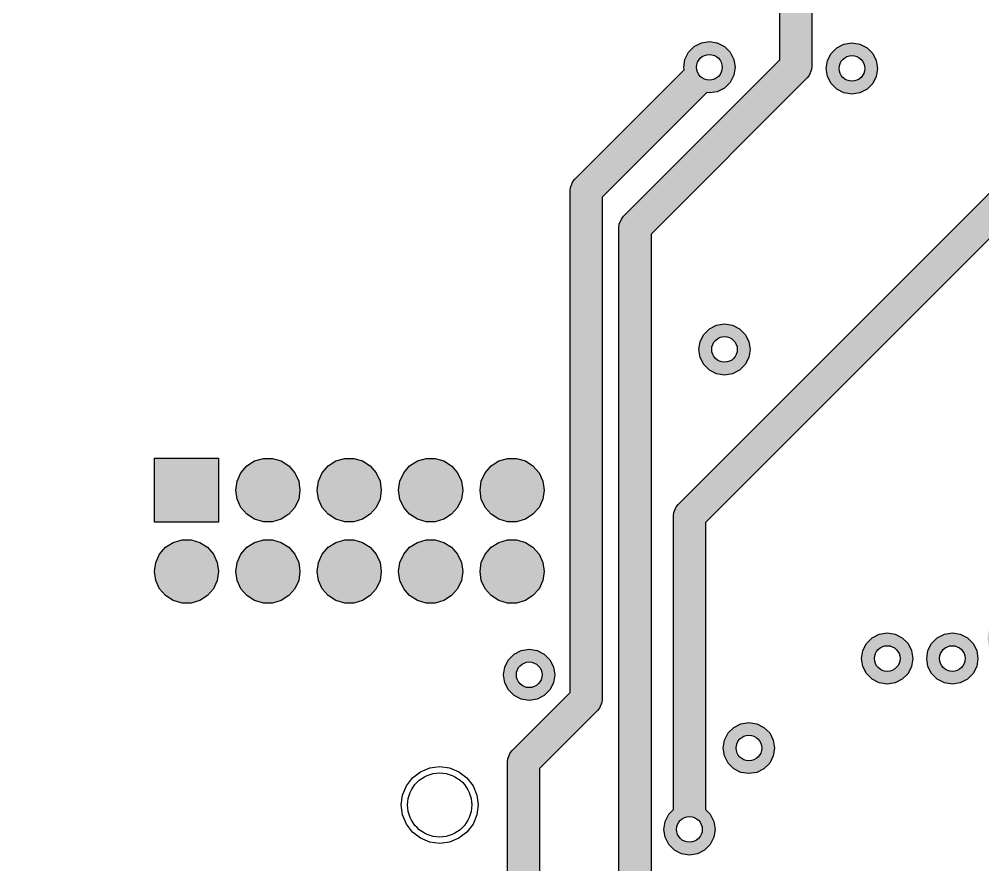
# Model space of a CAD drawing. Header units: millimetres. Extents: x -3894 to -3474, y -291 to 6.
# Drawn here: x -3740.88 to -3725.84, y -80.61 to -67.41 of the extents above; entities that cross this region are included whole.
import ezdxf

# ---------------------------------------------------------------- set-up
doc = ezdxf.new("R2010")
doc.units = ezdxf.units.MM
doc.layers.add('BLACK', color=7, linetype='Continuous')

msp = doc.modelspace()

# ---------------------------------------------------------------- hatches: boundary and pattern name
h = msp.add_hatch(color=256)
h.dxf.hatch_style = 1
h.paths.add_polyline_path([(-3746.606, -78.413), (-3746.611, -78.365), (-3746.648, -78.274), (-3746.679, -78.237), (-3749.856, -75.06), (-3749.856, -71.517), (-3742.503, -64.163), (-3726.915, -64.163), (-3726.841, -64.237), (-3726.73, -64.294), (-3726.606, -64.313), (-3726.482, -64.294), (-3726.371, -64.237), (-3726.282, -64.148), (-3726.226, -64.037), (-3726.206, -63.913), (-3726.226, -63.79), (-3726.282, -63.678), (-3726.371, -63.59), (-3726.482, -63.533), (-3726.606, -63.513), (-3726.73, -63.533), (-3726.841, -63.59), (-3726.915, -63.663), (-3742.606, -63.663), (-3742.655, -63.668), (-3742.745, -63.706), (-3742.783, -63.737), (-3750.283, -71.237), (-3750.314, -71.274), (-3750.314, -71.274), (-3750.351, -71.365), (-3750.356, -71.413), (-3750.356, -75.163), (-3750.351, -75.212), (-3750.314, -75.302), (-3750.283, -75.34), (-3747.106, -78.517), (-3747.106, -83.763), (-3747.23, -83.783), (-3747.341, -83.84), (-3747.43, -83.928), (-3747.487, -84.04), (-3747.506, -84.163), (-3747.487, -84.287), (-3747.43, -84.398), (-3747.341, -84.487), (-3747.23, -84.544), (-3747.106, -84.563), (-3746.982, -84.544), (-3746.871, -84.487), (-3746.782, -84.398), (-3746.726, -84.287), (-3746.706, -84.163), (-3746.712, -84.123), (-3746.679, -84.09), (-3746.648, -84.052), (-3746.611, -83.962), (-3746.606, -83.913)])
h.paths.add_polyline_path([(-3746.906, -84.163, -1), (-3747.306, -84.163, -1)], flags=16)
h.paths.add_polyline_path([(-3726.806, -63.913, -1), (-3726.406, -63.913, -1)], flags=16)
h.paths.add_polyline_path([(-3728.506, -66.013), (-3728.511, -65.965), (-3728.548, -65.874), (-3728.579, -65.837), (-3729.212, -65.203), (-3729.206, -65.163), (-3729.226, -65.04), (-3729.282, -64.928), (-3729.371, -64.84), (-3729.482, -64.783), (-3729.606, -64.763), (-3729.73, -64.783), (-3729.841, -64.84), (-3729.93, -64.928), (-3729.987, -65.04), (-3730.006, -65.163), (-3729.987, -65.287), (-3729.93, -65.398), (-3729.841, -65.487), (-3729.73, -65.544), (-3729.606, -65.563), (-3729.566, -65.557), (-3729.006, -66.117), (-3729.006, -68.048), (-3731.444, -70.486), (-3731.475, -70.523), (-3731.475, -70.523), (-3731.512, -70.614), (-3731.517, -70.662), (-3731.517, -82.116), (-3734.365, -84.964), (-3734.396, -85.001), (-3734.396, -85.001), (-3734.433, -85.092), (-3734.438, -85.14), (-3734.438, -87.631), (-3734.433, -87.68), (-3734.396, -87.77), (-3734.365, -87.808), (-3734.25, -87.923), (-3734.256, -87.963), (-3734.237, -88.087), (-3734.18, -88.198), (-3734.091, -88.287), (-3733.98, -88.344), (-3733.856, -88.363), (-3733.732, -88.344), (-3733.621, -88.287), (-3733.532, -88.198), (-3733.476, -88.087), (-3733.456, -87.963), (-3733.476, -87.84), (-3733.532, -87.728), (-3733.621, -87.64), (-3733.732, -87.583), (-3733.856, -87.563), (-3733.896, -87.57), (-3733.938, -87.528), (-3733.938, -85.244), (-3731.09, -82.396), (-3731.059, -82.358), (-3731.022, -82.268), (-3731.017, -82.219), (-3731.017, -70.766), (-3728.579, -68.328), (-3728.548, -68.29), (-3728.511, -68.2), (-3728.506, -68.151)])
h.paths.add_polyline_path([(-3729.806, -65.163, -1), (-3729.406, -65.163, -1)], flags=16)
h.paths.add_polyline_path([(-3733.656, -87.963, -1), (-3734.056, -87.963, -1)], flags=16)
h.paths.add_polyline_path([(-3730.146, -68.557), (-3730.106, -68.563), (-3729.982, -68.544), (-3729.871, -68.487), (-3729.782, -68.398), (-3729.726, -68.287), (-3729.706, -68.163), (-3729.726, -68.04), (-3729.782, -67.928), (-3729.871, -67.84), (-3729.982, -67.783), (-3730.106, -67.763), (-3730.23, -67.783), (-3730.341, -67.84), (-3730.43, -67.928), (-3730.487, -68.04), (-3730.506, -68.163), (-3730.5, -68.203), (-3732.206, -69.91), (-3732.237, -69.947), (-3732.237, -69.947), (-3732.274, -70.038), (-3732.279, -70.086), (-3732.279, -77.925), (-3733.183, -78.829), (-3733.214, -78.866), (-3733.214, -78.866), (-3733.251, -78.957), (-3733.256, -79.005), (-3733.256, -82.712), (-3736.283, -85.739), (-3736.314, -85.776), (-3736.314, -85.776), (-3736.351, -85.867), (-3736.356, -85.915), (-3736.356, -88.115), (-3736.351, -88.164), (-3736.314, -88.254), (-3736.283, -88.292), (-3735.363, -89.212), (-3735.325, -89.243), (-3735.235, -89.281), (-3735.186, -89.285), (-3734.232, -89.285), (-3734.158, -89.359), (-3734.046, -89.416), (-3733.923, -89.435), (-3733.799, -89.416), (-3733.688, -89.359), (-3733.599, -89.271), (-3733.542, -89.159), (-3733.523, -89.035), (-3733.542, -88.912), (-3733.599, -88.8), (-3733.688, -88.712), (-3733.799, -88.655), (-3733.923, -88.635), (-3734.046, -88.655), (-3734.158, -88.712), (-3734.232, -88.785), (-3735.083, -88.785), (-3735.856, -88.012), (-3735.856, -86.019), (-3732.829, -82.992), (-3732.798, -82.954), (-3732.761, -82.864), (-3732.756, -82.815), (-3732.756, -79.109), (-3731.852, -78.205), (-3731.821, -78.167), (-3731.784, -78.077), (-3731.779, -78.028), (-3731.779, -70.19)])
h.paths.add_polyline_path([(-3730.306, -68.163, -1), (-3729.906, -68.163, -1)], flags=16)
h.paths.add_polyline_path([(-3733.723, -89.035, -1), (-3734.123, -89.035, -1)], flags=16)
h = msp.add_hatch(color=256)
h.dxf.hatch_style = 1
h.paths.add_polyline_path([(-3729.371, -66.34), (-3729.482, -66.283), (-3729.606, -66.263), (-3729.73, -66.283), (-3729.841, -66.34), (-3729.93, -66.428), (-3729.987, -66.54), (-3730.006, -66.663), (-3729.987, -66.787), (-3729.93, -66.898), (-3729.841, -66.987), (-3729.73, -67.044), (-3729.606, -67.063), (-3729.482, -67.044), (-3729.371, -66.987), (-3729.282, -66.898), (-3729.226, -66.787), (-3729.206, -66.663), (-3729.226, -66.54), (-3729.282, -66.428)])
h.paths.add_polyline_path([(-3729.406, -66.663, -1), (-3729.806, -66.663, -1)], flags=16)
h.paths.add_polyline_path([(-3727.646, -67.858), (-3727.757, -67.801), (-3727.881, -67.781), (-3728.005, -67.801), (-3728.116, -67.858), (-3728.205, -67.946), (-3728.262, -68.058), (-3728.281, -68.181), (-3728.262, -68.305), (-3728.205, -68.417), (-3728.116, -68.505), (-3728.005, -68.562), (-3727.881, -68.581), (-3727.757, -68.562), (-3727.646, -68.505), (-3727.557, -68.417), (-3727.501, -68.305), (-3727.481, -68.181), (-3727.501, -68.058), (-3727.557, -67.946)])
h.paths.add_polyline_path([(-3727.681, -68.181, -1), (-3728.081, -68.181, -1)], flags=16)
h.paths.add_polyline_path([(-3729.746, -72.187), (-3729.87, -72.167), (-3729.994, -72.187), (-3730.105, -72.244), (-3730.194, -72.332), (-3730.251, -72.444), (-3730.27, -72.567), (-3730.251, -72.691), (-3730.194, -72.802), (-3730.105, -72.891), (-3729.994, -72.948), (-3729.87, -72.967), (-3729.746, -72.948), (-3729.635, -72.891), (-3729.546, -72.802), (-3729.49, -72.691), (-3729.47, -72.567), (-3729.49, -72.444), (-3729.546, -72.332), (-3729.635, -72.244)])
h.paths.add_polyline_path([(-3729.67, -72.567, -1), (-3730.07, -72.567, -1)], flags=16)
h.paths.add_polyline_path([(-3724.212, -71.062), (-3724.301, -70.974), (-3724.412, -70.917), (-3724.536, -70.897), (-3724.66, -70.917), (-3724.771, -70.974), (-3724.86, -71.062), (-3724.917, -71.174), (-3724.936, -71.297), (-3724.917, -71.421), (-3724.86, -71.532), (-3724.771, -71.621), (-3724.66, -71.678), (-3724.536, -71.697), (-3724.412, -71.678), (-3724.301, -71.621), (-3724.212, -71.532), (-3724.156, -71.421), (-3724.136, -71.297), (-3724.156, -71.174)])
h.paths.add_polyline_path([(-3724.336, -71.297, -1), (-3724.736, -71.297, -1)], flags=16)
h.paths.add_polyline_path([(-3722.841, -65.652), (-3722.821, -65.528), (-3722.841, -65.405), (-3722.897, -65.293), (-3722.986, -65.205), (-3723.097, -65.148), (-3723.221, -65.128), (-3723.345, -65.148), (-3723.456, -65.205), (-3723.545, -65.293), (-3723.602, -65.405), (-3723.621, -65.528), (-3723.602, -65.652), (-3723.545, -65.763), (-3723.456, -65.852), (-3723.345, -65.909), (-3723.221, -65.928), (-3723.097, -65.909), (-3722.986, -65.852), (-3722.897, -65.763)])
h.paths.add_polyline_path([(-3723.421, -65.528, -1), (-3723.021, -65.528, -1)], flags=16)
h.paths.add_polyline_path([(-3718.459, -71.102), (-3718.57, -71.046), (-3718.694, -71.026), (-3718.818, -71.046), (-3718.929, -71.102), (-3719.018, -71.191), (-3719.075, -71.302), (-3719.094, -71.426), (-3719.075, -71.55), (-3719.018, -71.661), (-3718.929, -71.75), (-3718.818, -71.806), (-3718.694, -71.826), (-3718.57, -71.806), (-3718.459, -71.75), (-3718.37, -71.661), (-3718.314, -71.55), (-3718.294, -71.426), (-3718.314, -71.302), (-3718.37, -71.191)])
h.paths.add_polyline_path([(-3718.494, -71.426, -1), (-3718.894, -71.426, -1)], flags=16)
h.paths.add_polyline_path([(-3717.782, -64.398), (-3717.726, -64.287), (-3717.706, -64.163), (-3717.726, -64.04), (-3717.782, -63.928), (-3717.871, -63.84), (-3717.982, -63.783), (-3718.106, -63.763), (-3718.23, -63.783), (-3718.341, -63.84), (-3718.43, -63.928), (-3718.487, -64.04), (-3718.506, -64.163), (-3718.487, -64.287), (-3718.43, -64.398), (-3718.341, -64.487), (-3718.23, -64.544), (-3718.106, -64.563), (-3717.982, -64.544), (-3717.871, -64.487)])
h.paths.add_polyline_path([(-3718.306, -64.163, -1), (-3717.906, -64.163, -1)], flags=16)
h.paths.add_polyline_path([(-3711.932, -70.983), (-3712.056, -70.963), (-3712.18, -70.983), (-3712.291, -71.04), (-3712.38, -71.128), (-3712.437, -71.24), (-3712.456, -71.363), (-3712.437, -71.487), (-3712.38, -71.598), (-3712.291, -71.687), (-3712.18, -71.744), (-3712.056, -71.763), (-3711.932, -71.744), (-3711.821, -71.687), (-3711.732, -71.598), (-3711.676, -71.487), (-3711.656, -71.363), (-3711.676, -71.24), (-3711.732, -71.128), (-3711.821, -71.04)])
h.paths.add_polyline_path([(-3711.856, -71.363, -1), (-3712.256, -71.363, -1)], flags=16)
h.paths.add_polyline_path([(-3709.476, -70.087), (-3709.456, -69.963), (-3709.476, -69.84), (-3709.532, -69.728), (-3709.621, -69.64), (-3709.732, -69.583), (-3709.856, -69.563), (-3709.98, -69.583), (-3710.091, -69.64), (-3710.18, -69.728), (-3710.237, -69.84), (-3710.256, -69.963), (-3710.237, -70.087), (-3710.18, -70.198), (-3710.091, -70.287), (-3709.98, -70.344), (-3709.856, -70.363), (-3709.732, -70.344), (-3709.621, -70.287), (-3709.532, -70.198)])
h.paths.add_polyline_path([(-3710.056, -69.963, -1), (-3709.656, -69.963, -1)], flags=16)
h.paths.add_polyline_path([(-3718.294, -74.345), (-3718.314, -74.222), (-3718.37, -74.11), (-3718.459, -74.022), (-3718.57, -73.965), (-3718.694, -73.945), (-3718.818, -73.965), (-3718.929, -74.022), (-3719.018, -74.11), (-3719.075, -74.222), (-3719.094, -74.345), (-3719.075, -74.469), (-3719.018, -74.58), (-3718.929, -74.669), (-3718.818, -74.726), (-3718.694, -74.745), (-3718.57, -74.726), (-3718.459, -74.669), (-3718.37, -74.58), (-3718.314, -74.469)])
h.paths.add_polyline_path([(-3718.894, -74.345, -1), (-3718.494, -74.345, -1)], flags=16)
h.paths.add_polyline_path([(-3718.37, -75.888), (-3718.459, -75.8), (-3718.57, -75.743), (-3718.694, -75.723), (-3718.818, -75.743), (-3718.929, -75.8), (-3719.018, -75.888), (-3719.075, -76), (-3719.094, -76.123), (-3719.075, -76.247), (-3719.018, -76.358), (-3718.929, -76.447), (-3718.818, -76.504), (-3718.694, -76.523), (-3718.57, -76.504), (-3718.459, -76.447), (-3718.37, -76.358), (-3718.314, -76.247), (-3718.294, -76.123), (-3718.314, -76)])
h.paths.add_polyline_path([(-3718.494, -76.123, -1), (-3718.894, -76.123, -1)], flags=16)
h.paths.add_polyline_path([(-3719.056, -77.393), (-3719.076, -77.27), (-3719.132, -77.158), (-3719.221, -77.07), (-3719.332, -77.013), (-3719.456, -76.993), (-3719.58, -77.013), (-3719.691, -77.07), (-3719.78, -77.158), (-3719.837, -77.27), (-3719.856, -77.393), (-3719.837, -77.517), (-3719.78, -77.628), (-3719.691, -77.717), (-3719.58, -77.774), (-3719.456, -77.793), (-3719.332, -77.774), (-3719.221, -77.717), (-3719.132, -77.628), (-3719.076, -77.517)])
h.paths.add_polyline_path([(-3719.656, -77.393, -1), (-3719.256, -77.393, -1)], flags=16)
h.paths.add_polyline_path([(-3720.727, -77.27), (-3720.783, -77.158), (-3720.872, -77.07), (-3720.983, -77.013), (-3721.107, -76.993), (-3721.231, -77.013), (-3721.342, -77.07), (-3721.431, -77.158), (-3721.488, -77.27), (-3721.507, -77.393), (-3721.488, -77.517), (-3721.431, -77.628), (-3721.342, -77.717), (-3721.231, -77.774), (-3721.107, -77.793), (-3720.983, -77.774), (-3720.872, -77.717), (-3720.783, -77.628), (-3720.727, -77.517), (-3720.707, -77.393)])
h.paths.add_polyline_path([(-3720.907, -77.393, -1), (-3721.307, -77.393, -1)], flags=16)
h.paths.add_polyline_path([(-3724.985, -76.954), (-3725.042, -76.842), (-3725.13, -76.754), (-3725.242, -76.697), (-3725.365, -76.677), (-3725.489, -76.697), (-3725.601, -76.754), (-3725.689, -76.842), (-3725.746, -76.954), (-3725.765, -77.077), (-3725.746, -77.201), (-3725.689, -77.312), (-3725.601, -77.401), (-3725.489, -77.458), (-3725.365, -77.477), (-3725.242, -77.458), (-3725.13, -77.401), (-3725.042, -77.312), (-3724.985, -77.201), (-3724.965, -77.077)])
h.paths.add_polyline_path([(-3725.165, -77.077, -1), (-3725.565, -77.077, -1)], flags=16)
h.paths.add_polyline_path([(-3725.934, -77.27), (-3725.99, -77.158), (-3726.079, -77.07), (-3726.19, -77.013), (-3726.314, -76.993), (-3726.438, -77.013), (-3726.549, -77.07), (-3726.638, -77.158), (-3726.695, -77.27), (-3726.714, -77.393), (-3726.695, -77.517), (-3726.638, -77.628), (-3726.549, -77.717), (-3726.438, -77.774), (-3726.314, -77.793), (-3726.19, -77.774), (-3726.079, -77.717), (-3725.99, -77.628), (-3725.934, -77.517), (-3725.914, -77.393)])
h.paths.add_polyline_path([(-3726.114, -77.393, -1), (-3726.514, -77.393, -1)], flags=16)
h.paths.add_polyline_path([(-3726.95, -77.27), (-3727.006, -77.158), (-3727.095, -77.07), (-3727.206, -77.013), (-3727.33, -76.993), (-3727.454, -77.013), (-3727.565, -77.07), (-3727.654, -77.158), (-3727.711, -77.27), (-3727.73, -77.393), (-3727.711, -77.517), (-3727.654, -77.628), (-3727.565, -77.717), (-3727.454, -77.774), (-3727.33, -77.793), (-3727.206, -77.774), (-3727.095, -77.717), (-3727.006, -77.628), (-3726.95, -77.517), (-3726.93, -77.393)])
h.paths.add_polyline_path([(-3727.13, -77.393, -1), (-3727.53, -77.393, -1)], flags=16)
h.paths.add_polyline_path([(-3724.466, -75.418), (-3724.41, -75.307), (-3724.39, -75.183), (-3724.41, -75.06), (-3724.466, -74.948), (-3724.555, -74.86), (-3724.666, -74.803), (-3724.79, -74.783), (-3724.914, -74.803), (-3725.025, -74.86), (-3725.114, -74.948), (-3725.171, -75.06), (-3725.19, -75.183), (-3725.171, -75.307), (-3725.114, -75.418), (-3725.025, -75.507), (-3724.914, -75.564), (-3724.79, -75.583), (-3724.666, -75.564), (-3724.555, -75.507)])
h.paths.add_polyline_path([(-3724.99, -75.183, -1), (-3724.59, -75.183, -1)], flags=16)
h.paths.add_polyline_path([(-3723.831, -77.031), (-3723.92, -76.943), (-3724.031, -76.886), (-3724.155, -76.866), (-3724.279, -76.886), (-3724.39, -76.943), (-3724.479, -77.031), (-3724.536, -77.143), (-3724.555, -77.266), (-3724.536, -77.39), (-3724.479, -77.501), (-3724.39, -77.59), (-3724.279, -77.647), (-3724.155, -77.666), (-3724.031, -77.647), (-3723.92, -77.59), (-3723.831, -77.501), (-3723.775, -77.39), (-3723.755, -77.266), (-3723.775, -77.143)])
h.paths.add_polyline_path([(-3723.955, -77.266, -1), (-3724.355, -77.266, -1)], flags=16)
h.paths.add_polyline_path([(-3713.488, -80.819), (-3713.468, -80.695), (-3713.488, -80.572), (-3713.544, -80.46), (-3713.633, -80.372), (-3713.744, -80.315), (-3713.868, -80.295), (-3713.992, -80.315), (-3714.103, -80.372), (-3714.192, -80.46), (-3714.249, -80.572), (-3714.268, -80.695), (-3714.249, -80.819), (-3714.192, -80.93), (-3714.103, -81.019), (-3713.992, -81.076), (-3713.868, -81.095), (-3713.744, -81.076), (-3713.633, -81.019), (-3713.544, -80.93)])
h.paths.add_polyline_path([(-3714.068, -80.695, -1), (-3713.668, -80.695, -1)], flags=16)
h.paths.add_polyline_path([(-3710.839, -82.404), (-3710.95, -82.347), (-3711.074, -82.327), (-3711.198, -82.347), (-3711.309, -82.404), (-3711.398, -82.492), (-3711.455, -82.604), (-3711.474, -82.727), (-3711.455, -82.851), (-3711.398, -82.962), (-3711.309, -83.051), (-3711.198, -83.108), (-3711.074, -83.127), (-3710.95, -83.108), (-3710.839, -83.051), (-3710.75, -82.962), (-3710.694, -82.851), (-3710.674, -82.727), (-3710.694, -82.604), (-3710.75, -82.492)])
h.paths.add_polyline_path([(-3710.874, -82.727, -1), (-3711.274, -82.727, -1)], flags=16)
h.paths.add_polyline_path([(-3708.532, -85.583), (-3708.656, -85.563), (-3708.78, -85.583), (-3708.891, -85.64), (-3708.98, -85.728), (-3709.037, -85.84), (-3709.056, -85.963), (-3709.037, -86.087), (-3708.98, -86.198), (-3708.891, -86.287), (-3708.78, -86.344), (-3708.656, -86.363), (-3708.532, -86.344), (-3708.421, -86.287), (-3708.332, -86.198), (-3708.276, -86.087), (-3708.256, -85.963), (-3708.276, -85.84), (-3708.332, -85.728), (-3708.421, -85.64)])
h.paths.add_polyline_path([(-3708.456, -85.963, -1), (-3708.856, -85.963, -1)], flags=16)
h.paths.add_polyline_path([(-3707.276, -83.287), (-3707.256, -83.163), (-3707.276, -83.04), (-3707.332, -82.928), (-3707.421, -82.84), (-3707.532, -82.783), (-3707.656, -82.763), (-3707.78, -82.783), (-3707.891, -82.84), (-3707.98, -82.928), (-3708.037, -83.04), (-3708.056, -83.163), (-3708.037, -83.287), (-3707.98, -83.398), (-3707.891, -83.487), (-3707.78, -83.544), (-3707.656, -83.563), (-3707.532, -83.544), (-3707.421, -83.487), (-3707.332, -83.398)])
h.paths.add_polyline_path([(-3707.856, -83.163, -1), (-3707.456, -83.163, -1)], flags=16)
h = msp.add_hatch(color=256)
h.dxf.hatch_style = 1
h.paths.add_polyline_path([(-3721.198, -66.298), (-3715.665, -66.298), (-3712.848, -69.115), (-3712.856, -69.163), (-3712.837, -69.287), (-3712.78, -69.398), (-3712.691, -69.487), (-3712.58, -69.544), (-3712.456, -69.563), (-3712.332, -69.544), (-3712.221, -69.487), (-3712.132, -69.398), (-3712.076, -69.287), (-3712.056, -69.163), (-3712.076, -69.04), (-3712.132, -68.928), (-3712.221, -68.84), (-3712.332, -68.783), (-3712.456, -68.763), (-3712.488, -68.768), (-3715.384, -65.872), (-3715.422, -65.841), (-3715.512, -65.803), (-3715.561, -65.798), (-3721.302, -65.798), (-3721.351, -65.803), (-3721.441, -65.841), (-3721.441, -65.841), (-3721.479, -65.872), (-3730.594, -74.987), (-3730.625, -75.025), (-3730.625, -75.025), (-3730.662, -75.115), (-3730.667, -75.164), (-3730.667, -79.752), (-3730.741, -79.825), (-3730.798, -79.937), (-3730.817, -80.06), (-3730.798, -80.184), (-3730.741, -80.295), (-3730.652, -80.384), (-3730.541, -80.441), (-3730.417, -80.46), (-3730.293, -80.441), (-3730.182, -80.384), (-3730.093, -80.295), (-3730.037, -80.184), (-3730.017, -80.06), (-3730.037, -79.937), (-3730.093, -79.825), (-3730.167, -79.752), (-3730.167, -75.267)])
h.paths.add_polyline_path([(-3712.256, -69.163, -1), (-3712.656, -69.163, -1)], flags=16)
h.paths.add_polyline_path([(-3730.217, -80.06, -1), (-3730.617, -80.06, -1)], flags=16)
h.paths.add_polyline_path([(-3720.506, -66.93), (-3720.544, -66.899), (-3720.634, -66.861), (-3720.682, -66.856), (-3720.756, -66.783), (-3720.867, -66.726), (-3720.991, -66.706), (-3721.115, -66.726), (-3721.226, -66.783), (-3721.315, -66.871), (-3721.372, -66.983), (-3721.391, -67.106), (-3721.372, -67.23), (-3721.315, -67.341), (-3721.226, -67.43), (-3721.115, -67.487), (-3720.991, -67.506), (-3720.867, -67.487), (-3720.756, -67.43), (-3720.735, -67.409), (-3709.303, -78.84), (-3709.265, -78.871), (-3709.175, -78.909), (-3709.126, -78.913), (-3700.21, -78.913), (-3697.844, -81.279), (-3697.844, -83.842), (-3697.93, -83.928), (-3697.987, -84.04), (-3698.006, -84.163), (-3697.987, -84.287), (-3697.93, -84.398), (-3697.841, -84.487), (-3697.73, -84.544), (-3697.606, -84.563), (-3697.482, -84.544), (-3697.371, -84.487), (-3697.282, -84.398), (-3697.226, -84.287), (-3697.206, -84.163), (-3697.226, -84.04), (-3697.282, -83.928), (-3697.344, -83.867), (-3697.344, -81.176), (-3697.348, -81.127), (-3697.386, -81.037), (-3697.417, -80.999), (-3699.929, -78.487), (-3699.967, -78.456), (-3700.057, -78.418), (-3700.106, -78.413), (-3709.023, -78.413)])
h.paths.add_polyline_path([(-3721.191, -67.106, -1), (-3720.791, -67.106, -1)], flags=16)
h.paths.add_polyline_path([(-3697.406, -84.163, -1), (-3697.806, -84.163, -1)], flags=16)
h = msp.add_hatch(color=256)
h.dxf.hatch_style = 1
h.paths.add_polyline_path([(-3737.766, -76.033), (-3737.786, -75.893), (-3737.845, -75.763), (-3737.939, -75.656), (-3738.058, -75.579), (-3738.195, -75.538), (-3738.337, -75.538), (-3738.474, -75.579), (-3738.594, -75.656), (-3738.687, -75.763), (-3738.746, -75.893), (-3738.766, -76.033), (-3738.746, -76.174), (-3738.687, -76.304), (-3738.594, -76.411), (-3738.474, -76.488), (-3738.337, -76.528), (-3738.195, -76.528), (-3738.058, -76.488), (-3737.939, -76.411), (-3737.845, -76.304), (-3737.786, -76.174)])
h.paths.add_polyline_path([(-3737.766, -74.263), (-3738.766, -74.263), (-3738.766, -75.263), (-3737.766, -75.263)])
h.paths.add_polyline_path([(-3736.496, -74.763), (-3736.516, -74.623), (-3736.575, -74.493), (-3736.669, -74.386), (-3736.788, -74.309), (-3736.925, -74.268), (-3737.067, -74.268), (-3737.204, -74.309), (-3737.324, -74.386), (-3737.417, -74.493), (-3737.476, -74.623), (-3737.496, -74.763), (-3737.476, -74.904), (-3737.417, -75.034), (-3737.324, -75.141), (-3737.204, -75.218), (-3737.067, -75.258), (-3736.925, -75.258), (-3736.788, -75.218), (-3736.669, -75.141), (-3736.575, -75.034), (-3736.516, -74.904)])
h.paths.add_polyline_path([(-3736.516, -75.893), (-3736.575, -75.763), (-3736.669, -75.656), (-3736.788, -75.579), (-3736.925, -75.538), (-3737.067, -75.538), (-3737.204, -75.579), (-3737.324, -75.656), (-3737.417, -75.763), (-3737.476, -75.893), (-3737.496, -76.033), (-3737.476, -76.174), (-3737.417, -76.304), (-3737.324, -76.411), (-3737.204, -76.488), (-3737.067, -76.528), (-3736.925, -76.528), (-3736.788, -76.488), (-3736.669, -76.411), (-3736.575, -76.304), (-3736.516, -76.174), (-3736.496, -76.033)])
h.paths.add_polyline_path([(-3735.246, -75.893), (-3735.305, -75.763), (-3735.399, -75.656), (-3735.518, -75.579), (-3735.655, -75.538), (-3735.797, -75.538), (-3735.934, -75.579), (-3736.054, -75.656), (-3736.147, -75.763), (-3736.206, -75.893), (-3736.226, -76.033), (-3736.206, -76.174), (-3736.147, -76.304), (-3736.054, -76.411), (-3735.934, -76.488), (-3735.797, -76.528), (-3735.655, -76.528), (-3735.518, -76.488), (-3735.399, -76.411), (-3735.305, -76.304), (-3735.246, -76.174), (-3735.226, -76.033)])
h.paths.add_polyline_path([(-3735.226, -74.763), (-3735.246, -74.623), (-3735.305, -74.493), (-3735.399, -74.386), (-3735.518, -74.309), (-3735.655, -74.268), (-3735.797, -74.268), (-3735.934, -74.309), (-3736.054, -74.386), (-3736.147, -74.493), (-3736.206, -74.623), (-3736.226, -74.763), (-3736.206, -74.904), (-3736.147, -75.034), (-3736.054, -75.141), (-3735.934, -75.218), (-3735.797, -75.258), (-3735.655, -75.258), (-3735.518, -75.218), (-3735.399, -75.141), (-3735.305, -75.034), (-3735.246, -74.904)])
h.paths.add_polyline_path([(-3733.956, -74.763), (-3733.976, -74.623), (-3734.035, -74.493), (-3734.129, -74.386), (-3734.248, -74.309), (-3734.385, -74.268), (-3734.527, -74.268), (-3734.664, -74.309), (-3734.784, -74.386), (-3734.877, -74.493), (-3734.936, -74.623), (-3734.956, -74.763), (-3734.936, -74.904), (-3734.877, -75.034), (-3734.784, -75.141), (-3734.664, -75.218), (-3734.527, -75.258), (-3734.385, -75.258), (-3734.248, -75.218), (-3734.129, -75.141), (-3734.035, -75.034), (-3733.976, -74.904)])
h.paths.add_polyline_path([(-3733.976, -75.893), (-3734.035, -75.763), (-3734.129, -75.656), (-3734.248, -75.579), (-3734.385, -75.538), (-3734.527, -75.538), (-3734.664, -75.579), (-3734.784, -75.656), (-3734.877, -75.763), (-3734.936, -75.893), (-3734.956, -76.033), (-3734.936, -76.174), (-3734.877, -76.304), (-3734.784, -76.411), (-3734.664, -76.488), (-3734.527, -76.528), (-3734.385, -76.528), (-3734.248, -76.488), (-3734.129, -76.411), (-3734.035, -76.304), (-3733.976, -76.174), (-3733.956, -76.033)])
h.paths.add_polyline_path([(-3732.765, -75.763), (-3732.859, -75.656), (-3732.978, -75.579), (-3733.115, -75.538), (-3733.257, -75.538), (-3733.394, -75.579), (-3733.514, -75.656), (-3733.607, -75.763), (-3733.666, -75.893), (-3733.686, -76.033), (-3733.666, -76.174), (-3733.607, -76.304), (-3733.514, -76.411), (-3733.394, -76.488), (-3733.257, -76.528), (-3733.115, -76.528), (-3732.978, -76.488), (-3732.859, -76.411), (-3732.765, -76.304), (-3732.706, -76.174), (-3732.686, -76.033), (-3732.706, -75.893)])
h.paths.add_polyline_path([(-3732.686, -74.763), (-3732.706, -74.623), (-3732.765, -74.493), (-3732.859, -74.386), (-3732.978, -74.309), (-3733.115, -74.268), (-3733.257, -74.268), (-3733.394, -74.309), (-3733.514, -74.386), (-3733.607, -74.493), (-3733.666, -74.623), (-3733.686, -74.763), (-3733.666, -74.904), (-3733.607, -75.034), (-3733.514, -75.141), (-3733.394, -75.218), (-3733.257, -75.258), (-3733.115, -75.258), (-3732.978, -75.218), (-3732.859, -75.141), (-3732.765, -75.034), (-3732.706, -74.904)])
h = msp.add_hatch(color=256)
h.dxf.hatch_style = 1
h.paths.add_polyline_path([(-3738.602, -87.059), (-3738.691, -86.97), (-3738.802, -86.913), (-3738.926, -86.894), (-3739.049, -86.913), (-3739.161, -86.97), (-3739.249, -87.059), (-3739.306, -87.17), (-3739.326, -87.294), (-3739.306, -87.417), (-3739.249, -87.529), (-3739.161, -87.617), (-3739.049, -87.674), (-3738.926, -87.694), (-3738.802, -87.674), (-3738.691, -87.617), (-3738.602, -87.529), (-3738.545, -87.417), (-3738.526, -87.294), (-3738.545, -87.17)])
h.paths.add_polyline_path([(-3738.726, -87.294, -1), (-3739.126, -87.294, -1)], flags=16)
h.paths.add_polyline_path([(-3735.021, -87.44), (-3735.132, -87.383), (-3735.256, -87.363), (-3735.38, -87.383), (-3735.491, -87.44), (-3735.58, -87.528), (-3735.637, -87.64), (-3735.656, -87.763), (-3735.637, -87.887), (-3735.58, -87.998), (-3735.491, -88.087), (-3735.38, -88.144), (-3735.256, -88.163), (-3735.132, -88.144), (-3735.021, -88.087), (-3734.932, -87.998), (-3734.876, -87.887), (-3734.856, -87.763), (-3734.876, -87.64), (-3734.932, -87.528)])
h.paths.add_polyline_path([(-3735.056, -87.763, -1), (-3735.456, -87.763, -1)], flags=16)
h.paths.add_polyline_path([(-3732.284, -85.398), (-3732.34, -85.286), (-3732.429, -85.198), (-3732.54, -85.141), (-3732.664, -85.121), (-3732.788, -85.141), (-3732.899, -85.198), (-3732.988, -85.286), (-3733.045, -85.398), (-3733.064, -85.521), (-3733.045, -85.645), (-3732.988, -85.756), (-3732.899, -85.845), (-3732.788, -85.902), (-3732.664, -85.921), (-3732.54, -85.902), (-3732.429, -85.845), (-3732.34, -85.756), (-3732.284, -85.645), (-3732.264, -85.521)])
h.paths.add_polyline_path([(-3732.464, -85.521, -1), (-3732.864, -85.521, -1)], flags=16)
h.paths.add_polyline_path([(-3736.421, -84.087), (-3736.332, -83.998), (-3736.276, -83.887), (-3736.256, -83.763), (-3736.276, -83.64), (-3736.332, -83.528), (-3736.421, -83.44), (-3736.532, -83.383), (-3736.656, -83.363), (-3736.78, -83.383), (-3736.891, -83.44), (-3736.98, -83.528), (-3737.037, -83.64), (-3737.056, -83.763), (-3737.037, -83.887), (-3736.98, -83.998), (-3736.891, -84.087), (-3736.78, -84.144), (-3736.656, -84.163), (-3736.532, -84.144)])
h.paths.add_polyline_path([(-3736.856, -83.763, -1), (-3736.456, -83.763, -1)], flags=16)
h.paths.add_polyline_path([(-3737.676, -84.64), (-3737.732, -84.528), (-3737.821, -84.44), (-3737.932, -84.383), (-3738.056, -84.363), (-3738.18, -84.383), (-3738.291, -84.44), (-3738.38, -84.528), (-3738.437, -84.64), (-3738.456, -84.763), (-3738.437, -84.887), (-3738.38, -84.998), (-3738.291, -85.087), (-3738.18, -85.144), (-3738.056, -85.163), (-3737.932, -85.144), (-3737.821, -85.087), (-3737.732, -84.998), (-3737.676, -84.887), (-3737.656, -84.763)])
h.paths.add_polyline_path([(-3737.856, -84.763, -1), (-3738.256, -84.763, -1)], flags=16)
h.paths.add_polyline_path([(-3741.871, -81.34), (-3741.982, -81.283), (-3742.106, -81.263), (-3742.23, -81.283), (-3742.341, -81.34), (-3742.43, -81.428), (-3742.487, -81.54), (-3742.506, -81.663), (-3742.487, -81.787), (-3742.43, -81.898), (-3742.341, -81.987), (-3742.23, -82.044), (-3742.106, -82.063), (-3741.982, -82.044), (-3741.871, -81.987), (-3741.782, -81.898), (-3741.726, -81.787), (-3741.706, -81.663), (-3741.726, -81.54), (-3741.782, -81.428)])
h.paths.add_polyline_path([(-3741.906, -81.663, -1), (-3742.306, -81.663, -1)], flags=16)
h.paths.add_polyline_path([(-3743.226, -81.54), (-3743.282, -81.428), (-3743.371, -81.34), (-3743.482, -81.283), (-3743.606, -81.263), (-3743.73, -81.283), (-3743.841, -81.34), (-3743.93, -81.428), (-3743.987, -81.54), (-3744.006, -81.663), (-3743.987, -81.787), (-3743.93, -81.898), (-3743.841, -81.987), (-3743.73, -82.044), (-3743.606, -82.063), (-3743.482, -82.044), (-3743.371, -81.987), (-3743.282, -81.898), (-3743.226, -81.787), (-3743.206, -81.663)])
h.paths.add_polyline_path([(-3743.406, -81.663, -1), (-3743.806, -81.663, -1)], flags=16)
h.paths.add_polyline_path([(-3731.921, -80.88), (-3732.032, -80.823), (-3732.156, -80.803), (-3732.28, -80.823), (-3732.391, -80.88), (-3732.48, -80.968), (-3732.537, -81.08), (-3732.556, -81.203), (-3732.537, -81.327), (-3732.48, -81.438), (-3732.391, -81.527), (-3732.28, -81.584), (-3732.156, -81.603), (-3732.032, -81.584), (-3731.921, -81.527), (-3731.832, -81.438), (-3731.776, -81.327), (-3731.756, -81.203), (-3731.776, -81.08), (-3731.832, -80.968)])
h.paths.add_polyline_path([(-3731.956, -81.203, -1), (-3732.356, -81.203, -1)], flags=16)
h.paths.add_polyline_path([(-3732.594, -77.882), (-3732.538, -77.771), (-3732.518, -77.647), (-3732.538, -77.524), (-3732.594, -77.412), (-3732.683, -77.324), (-3732.794, -77.267), (-3732.918, -77.247), (-3733.042, -77.267), (-3733.153, -77.324), (-3733.242, -77.412), (-3733.299, -77.524), (-3733.318, -77.647), (-3733.299, -77.771), (-3733.242, -77.882), (-3733.153, -77.971), (-3733.042, -78.028), (-3732.918, -78.047), (-3732.794, -78.028), (-3732.683, -77.971)])
h.paths.add_polyline_path([(-3733.118, -77.647, -1), (-3732.718, -77.647, -1)], flags=16)
h.paths.add_polyline_path([(-3729.109, -78.667), (-3729.165, -78.555), (-3729.254, -78.467), (-3729.365, -78.41), (-3729.489, -78.39), (-3729.613, -78.41), (-3729.724, -78.467), (-3729.813, -78.555), (-3729.87, -78.667), (-3729.889, -78.79), (-3729.87, -78.914), (-3729.813, -79.025), (-3729.724, -79.114), (-3729.613, -79.171), (-3729.489, -79.19), (-3729.365, -79.171), (-3729.254, -79.114), (-3729.165, -79.025), (-3729.109, -78.914), (-3729.089, -78.79)])
h.paths.add_polyline_path([(-3729.289, -78.79, -1), (-3729.689, -78.79, -1)], flags=16)

# ---------------------------------------------------------------- linework, layer by layer
at = {"layer": 'BLACK', "linetype": 'Continuous'}
for p, q in [((-3730.594, -74.987), (-3721.479, -65.872)), ((-3729.006, -68.048), (-3729.006, -66.117)), ((-3728.506, -66.013), (-3728.506, -68.151)), ((-3721.198, -66.298), (-3730.167, -75.267)), ((-3730.341, -67.84), (-3730.23, -67.783)), ((-3730.23, -67.783), (-3730.106, -67.763)), ((-3730.106, -67.763), (-3729.982, -67.783)), ((-3729.982, -67.783), (-3729.871, -67.84)), ((-3728.116, -67.858), (-3728.005, -67.801)), ((-3728.005, -67.801), (-3727.881, -67.781)), ((-3727.881, -67.781), (-3727.757, -67.801)), ((-3727.757, -67.801), (-3727.646, -67.858)), ((-3730.487, -68.04), (-3730.43, -67.928)), ((-3730.43, -67.928), (-3730.341, -67.84)), ((-3729.871, -67.84), (-3729.782, -67.928)), ((-3729.782, -67.928), (-3729.726, -68.04)), ((-3728.262, -68.058), (-3728.205, -67.946)), ((-3728.205, -67.946), (-3728.116, -67.858)), ((-3727.646, -67.858), (-3727.557, -67.946)), ((-3727.557, -67.946), (-3727.501, -68.058)), ((-3731.444, -70.486), (-3729.006, -68.048)), ((-3730.506, -68.163), (-3730.487, -68.04)), ((-3729.726, -68.04), (-3729.706, -68.163)), ((-3728.281, -68.181), (-3728.262, -68.058)), ((-3727.501, -68.058), (-3727.481, -68.181)), ((-3732.206, -69.91), (-3730.5, -68.203)), ((-3730.5, -68.203), (-3730.506, -68.163)), ((-3729.706, -68.163), (-3729.726, -68.287)), ((-3728.511, -68.2), (-3728.548, -68.29)), ((-3728.506, -68.151), (-3728.511, -68.2)), ((-3728.262, -68.305), (-3728.281, -68.181)), ((-3727.481, -68.181), (-3727.501, -68.305)), ((-3728.579, -68.328), (-3731.017, -70.766)), ((-3729.782, -68.398), (-3729.871, -68.487)), ((-3729.726, -68.287), (-3729.782, -68.398)), ((-3728.548, -68.29), (-3728.579, -68.328)), ((-3728.548, -68.29), (-3728.548, -68.29)), ((-3728.205, -68.417), (-3728.262, -68.305)), ((-3728.116, -68.505), (-3728.205, -68.417)), ((-3727.557, -68.417), (-3727.646, -68.505)), ((-3727.501, -68.305), (-3727.557, -68.417)), ((-3730.146, -68.557), (-3731.779, -70.19)), ((-3730.106, -68.563), (-3730.146, -68.557)), ((-3729.982, -68.544), (-3730.106, -68.563)), ((-3729.871, -68.487), (-3729.982, -68.544)), ((-3728.005, -68.562), (-3728.116, -68.505)), ((-3727.881, -68.581), (-3728.005, -68.562)), ((-3727.757, -68.562), (-3727.881, -68.581)), ((-3727.646, -68.505), (-3727.757, -68.562)), ((-3732.237, -69.947), (-3732.206, -69.91)), ((-3732.279, -70.086), (-3732.274, -70.038)), ((-3732.274, -70.038), (-3732.237, -69.947)), ((-3732.237, -69.947), (-3732.237, -69.947)), ((-3732.279, -77.925), (-3732.279, -70.086)), ((-3731.779, -70.19), (-3731.779, -78.028)), ((-3731.512, -70.614), (-3731.475, -70.523)), ((-3731.475, -70.523), (-3731.444, -70.486)), ((-3731.475, -70.523), (-3731.475, -70.523)), ((-3731.517, -70.662), (-3731.512, -70.614)), ((-3731.517, -82.116), (-3731.517, -70.662)), ((-3731.017, -70.766), (-3731.017, -82.219)), ((-3729.994, -72.187), (-3729.87, -72.167)), ((-3729.87, -72.167), (-3729.746, -72.187)), ((-3730.194, -72.332), (-3730.105, -72.244)), ((-3730.105, -72.244), (-3729.994, -72.187)), ((-3729.746, -72.187), (-3729.635, -72.244)), ((-3729.635, -72.244), (-3729.546, -72.332)), ((-3730.27, -72.567), (-3730.251, -72.444)), ((-3730.251, -72.444), (-3730.194, -72.332)), ((-3729.546, -72.332), (-3729.49, -72.444)), ((-3729.49, -72.444), (-3729.47, -72.567)), ((-3730.251, -72.691), (-3730.27, -72.567)), ((-3729.47, -72.567), (-3729.49, -72.691)), ((-3730.194, -72.802), (-3730.251, -72.691)), ((-3729.49, -72.691), (-3729.546, -72.802)), ((-3730.105, -72.891), (-3730.194, -72.802)), ((-3729.994, -72.948), (-3730.105, -72.891)), ((-3729.635, -72.891), (-3729.746, -72.948)), ((-3729.546, -72.802), (-3729.635, -72.891)), ((-3729.87, -72.967), (-3729.994, -72.948)), ((-3729.746, -72.948), (-3729.87, -72.967)), ((-3738.766, -75.263), (-3738.766, -74.263)), ((-3738.766, -74.263), (-3737.766, -74.263)), ((-3737.766, -74.263), (-3737.766, -75.263)), ((-3737.204, -74.309), (-3737.067, -74.268)), ((-3737.067, -74.268), (-3736.925, -74.268)), ((-3736.925, -74.268), (-3736.788, -74.309)), ((-3735.934, -74.309), (-3735.797, -74.268)), ((-3735.797, -74.268), (-3735.655, -74.268)), ((-3735.655, -74.268), (-3735.518, -74.309)), ((-3734.664, -74.309), (-3734.527, -74.268)), ((-3734.527, -74.268), (-3734.385, -74.268)), ((-3734.385, -74.268), (-3734.248, -74.309)), ((-3733.394, -74.309), (-3733.257, -74.268)), ((-3733.257, -74.268), (-3733.115, -74.268)), ((-3733.115, -74.268), (-3732.978, -74.309)), ((-3737.417, -74.493), (-3737.324, -74.386)), ((-3737.324, -74.386), (-3737.204, -74.309)), ((-3736.788, -74.309), (-3736.669, -74.386)), ((-3736.669, -74.386), (-3736.575, -74.493)), ((-3736.147, -74.493), (-3736.054, -74.386)), ((-3736.054, -74.386), (-3735.934, -74.309)), ((-3735.518, -74.309), (-3735.399, -74.386)), ((-3735.399, -74.386), (-3735.305, -74.493)), ((-3734.877, -74.493), (-3734.784, -74.386)), ((-3734.784, -74.386), (-3734.664, -74.309)), ((-3734.248, -74.309), (-3734.129, -74.386)), ((-3734.129, -74.386), (-3734.035, -74.493)), ((-3733.607, -74.493), (-3733.514, -74.386)), ((-3733.514, -74.386), (-3733.394, -74.309)), ((-3732.978, -74.309), (-3732.859, -74.386)), ((-3732.859, -74.386), (-3732.765, -74.493)), ((-3737.476, -74.623), (-3737.417, -74.493)), ((-3736.575, -74.493), (-3736.516, -74.623)), ((-3736.206, -74.623), (-3736.147, -74.493)), ((-3735.305, -74.493), (-3735.246, -74.623)), ((-3734.936, -74.623), (-3734.877, -74.493)), ((-3734.035, -74.493), (-3733.976, -74.623)), ((-3733.666, -74.623), (-3733.607, -74.493)), ((-3732.765, -74.493), (-3732.706, -74.623)), ((-3737.496, -74.763), (-3737.476, -74.623)), ((-3736.516, -74.623), (-3736.496, -74.763)), ((-3736.226, -74.763), (-3736.206, -74.623)), ((-3735.246, -74.623), (-3735.226, -74.763)), ((-3734.956, -74.763), (-3734.936, -74.623)), ((-3733.976, -74.623), (-3733.956, -74.763)), ((-3733.686, -74.763), (-3733.666, -74.623)), ((-3732.706, -74.623), (-3732.686, -74.763)), ((-3737.476, -74.904), (-3737.496, -74.763)), ((-3736.496, -74.763), (-3736.516, -74.904)), ((-3736.206, -74.904), (-3736.226, -74.763)), ((-3735.226, -74.763), (-3735.246, -74.904)), ((-3734.936, -74.904), (-3734.956, -74.763)), ((-3733.956, -74.763), (-3733.976, -74.904)), ((-3733.666, -74.904), (-3733.686, -74.763)), ((-3732.686, -74.763), (-3732.706, -74.904)), ((-3737.417, -75.034), (-3737.476, -74.904)), ((-3737.324, -75.141), (-3737.417, -75.034)), ((-3736.575, -75.034), (-3736.669, -75.141)), ((-3736.516, -74.904), (-3736.575, -75.034)), ((-3736.147, -75.034), (-3736.206, -74.904)), ((-3736.054, -75.141), (-3736.147, -75.034)), ((-3735.305, -75.034), (-3735.399, -75.141)), ((-3735.246, -74.904), (-3735.305, -75.034)), ((-3734.877, -75.034), (-3734.936, -74.904)), ((-3734.784, -75.141), (-3734.877, -75.034)), ((-3734.035, -75.034), (-3734.129, -75.141)), ((-3733.976, -74.904), (-3734.035, -75.034)), ((-3733.607, -75.034), (-3733.666, -74.904)), ((-3733.514, -75.141), (-3733.607, -75.034)), ((-3732.765, -75.034), (-3732.859, -75.141)), ((-3732.706, -74.904), (-3732.765, -75.034)), ((-3730.662, -75.115), (-3730.625, -75.025)), ((-3730.625, -75.025), (-3730.594, -74.987)), ((-3730.625, -75.025), (-3730.625, -75.025)), ((-3737.204, -75.218), (-3737.324, -75.141)), ((-3736.669, -75.141), (-3736.788, -75.218)), ((-3735.934, -75.218), (-3736.054, -75.141)), ((-3735.399, -75.141), (-3735.518, -75.218)), ((-3734.664, -75.218), (-3734.784, -75.141)), ((-3734.129, -75.141), (-3734.248, -75.218)), ((-3733.394, -75.218), (-3733.514, -75.141)), ((-3732.859, -75.141), (-3732.978, -75.218)), ((-3730.667, -75.164), (-3730.662, -75.115)), ((-3730.667, -79.752), (-3730.667, -75.164)), ((-3737.766, -75.263), (-3738.766, -75.263)), ((-3737.067, -75.258), (-3737.204, -75.218)), ((-3736.925, -75.258), (-3737.067, -75.258)), ((-3736.788, -75.218), (-3736.925, -75.258)), ((-3735.797, -75.258), (-3735.934, -75.218)), ((-3735.655, -75.258), (-3735.797, -75.258)), ((-3735.518, -75.218), (-3735.655, -75.258)), ((-3734.527, -75.258), (-3734.664, -75.218)), ((-3734.385, -75.258), (-3734.527, -75.258)), ((-3734.248, -75.218), (-3734.385, -75.258)), ((-3733.257, -75.258), (-3733.394, -75.218)), ((-3733.115, -75.258), (-3733.257, -75.258)), ((-3732.978, -75.218), (-3733.115, -75.258)), ((-3730.167, -75.267), (-3730.167, -79.752)), ((-3738.594, -75.656), (-3738.474, -75.579)), ((-3738.474, -75.579), (-3738.337, -75.538)), ((-3738.337, -75.538), (-3738.195, -75.538)), ((-3738.195, -75.538), (-3738.058, -75.579)), ((-3738.058, -75.579), (-3737.939, -75.656)), ((-3737.324, -75.656), (-3737.204, -75.579)), ((-3737.204, -75.579), (-3737.067, -75.538)), ((-3737.067, -75.538), (-3736.925, -75.538)), ((-3736.925, -75.538), (-3736.788, -75.579)), ((-3736.788, -75.579), (-3736.669, -75.656)), ((-3736.054, -75.656), (-3735.934, -75.579)), ((-3735.934, -75.579), (-3735.797, -75.538)), ((-3735.797, -75.538), (-3735.655, -75.538)), ((-3735.655, -75.538), (-3735.518, -75.579)), ((-3735.518, -75.579), (-3735.399, -75.656)), ((-3734.784, -75.656), (-3734.664, -75.579)), ((-3734.664, -75.579), (-3734.527, -75.538)), ((-3734.527, -75.538), (-3734.385, -75.538)), ((-3734.385, -75.538), (-3734.248, -75.579)), ((-3734.248, -75.579), (-3734.129, -75.656)), ((-3733.514, -75.656), (-3733.394, -75.579)), ((-3733.394, -75.579), (-3733.257, -75.538)), ((-3733.257, -75.538), (-3733.115, -75.538)), ((-3733.115, -75.538), (-3732.978, -75.579)), ((-3732.978, -75.579), (-3732.859, -75.656)), ((-3738.746, -75.893), (-3738.687, -75.763)), ((-3738.687, -75.763), (-3738.594, -75.656)), ((-3737.939, -75.656), (-3737.845, -75.763)), ((-3737.845, -75.763), (-3737.786, -75.893)), ((-3737.476, -75.893), (-3737.417, -75.763)), ((-3737.417, -75.763), (-3737.324, -75.656)), ((-3736.669, -75.656), (-3736.575, -75.763)), ((-3736.575, -75.763), (-3736.516, -75.893)), ((-3736.206, -75.893), (-3736.147, -75.763)), ((-3736.147, -75.763), (-3736.054, -75.656)), ((-3735.399, -75.656), (-3735.305, -75.763)), ((-3735.305, -75.763), (-3735.246, -75.893)), ((-3734.936, -75.893), (-3734.877, -75.763)), ((-3734.877, -75.763), (-3734.784, -75.656)), ((-3734.129, -75.656), (-3734.035, -75.763)), ((-3734.035, -75.763), (-3733.976, -75.893)), ((-3733.666, -75.893), (-3733.607, -75.763)), ((-3733.607, -75.763), (-3733.514, -75.656)), ((-3732.859, -75.656), (-3732.765, -75.763)), ((-3732.765, -75.763), (-3732.706, -75.893)), ((-3738.766, -76.033), (-3738.746, -75.893)), ((-3737.786, -75.893), (-3737.766, -76.033)), ((-3737.496, -76.033), (-3737.476, -75.893)), ((-3736.516, -75.893), (-3736.496, -76.033)), ((-3736.226, -76.033), (-3736.206, -75.893)), ((-3735.246, -75.893), (-3735.226, -76.033)), ((-3734.956, -76.033), (-3734.936, -75.893)), ((-3733.976, -75.893), (-3733.956, -76.033)), ((-3733.686, -76.033), (-3733.666, -75.893)), ((-3732.706, -75.893), (-3732.686, -76.033)), ((-3738.746, -76.174), (-3738.766, -76.033)), ((-3737.766, -76.033), (-3737.786, -76.174)), ((-3737.476, -76.174), (-3737.496, -76.033)), ((-3736.496, -76.033), (-3736.516, -76.174)), ((-3736.206, -76.174), (-3736.226, -76.033)), ((-3735.226, -76.033), (-3735.246, -76.174)), ((-3734.936, -76.174), (-3734.956, -76.033)), ((-3733.956, -76.033), (-3733.976, -76.174)), ((-3733.666, -76.174), (-3733.686, -76.033)), ((-3732.686, -76.033), (-3732.706, -76.174)), ((-3738.687, -76.304), (-3738.746, -76.174)), ((-3737.786, -76.174), (-3737.845, -76.304)), ((-3737.417, -76.304), (-3737.476, -76.174)), ((-3736.516, -76.174), (-3736.575, -76.304)), ((-3736.147, -76.304), (-3736.206, -76.174)), ((-3735.246, -76.174), (-3735.305, -76.304)), ((-3734.877, -76.304), (-3734.936, -76.174)), ((-3733.976, -76.174), (-3734.035, -76.304)), ((-3733.607, -76.304), (-3733.666, -76.174)), ((-3732.706, -76.174), (-3732.765, -76.304)), ((-3738.594, -76.411), (-3738.687, -76.304)), ((-3737.845, -76.304), (-3737.939, -76.411)), ((-3737.324, -76.411), (-3737.417, -76.304)), ((-3736.575, -76.304), (-3736.669, -76.411)), ((-3736.054, -76.411), (-3736.147, -76.304)), ((-3735.305, -76.304), (-3735.399, -76.411)), ((-3734.784, -76.411), (-3734.877, -76.304)), ((-3734.035, -76.304), (-3734.129, -76.411)), ((-3733.514, -76.411), (-3733.607, -76.304)), ((-3732.765, -76.304), (-3732.859, -76.411)), ((-3738.474, -76.488), (-3738.594, -76.411)), ((-3738.337, -76.528), (-3738.474, -76.488)), ((-3738.195, -76.528), (-3738.337, -76.528)), ((-3738.058, -76.488), (-3738.195, -76.528)), ((-3737.939, -76.411), (-3738.058, -76.488)), ((-3737.204, -76.488), (-3737.324, -76.411)), ((-3737.067, -76.528), (-3737.204, -76.488)), ((-3736.925, -76.528), (-3737.067, -76.528)), ((-3736.788, -76.488), (-3736.925, -76.528)), ((-3736.669, -76.411), (-3736.788, -76.488)), ((-3735.934, -76.488), (-3736.054, -76.411)), ((-3735.797, -76.528), (-3735.934, -76.488)), ((-3735.655, -76.528), (-3735.797, -76.528)), ((-3735.518, -76.488), (-3735.655, -76.528)), ((-3735.399, -76.411), (-3735.518, -76.488)), ((-3734.664, -76.488), (-3734.784, -76.411)), ((-3734.527, -76.528), (-3734.664, -76.488)), ((-3734.385, -76.528), (-3734.527, -76.528)), ((-3734.248, -76.488), (-3734.385, -76.528)), ((-3734.129, -76.411), (-3734.248, -76.488)), ((-3733.394, -76.488), (-3733.514, -76.411)), ((-3733.257, -76.528), (-3733.394, -76.488)), ((-3733.115, -76.528), (-3733.257, -76.528)), ((-3732.978, -76.488), (-3733.115, -76.528)), ((-3732.859, -76.411), (-3732.978, -76.488)), ((-3727.654, -77.158), (-3727.565, -77.07)), ((-3727.565, -77.07), (-3727.454, -77.013)), ((-3727.454, -77.013), (-3727.33, -76.993)), ((-3727.33, -76.993), (-3727.206, -77.013)), ((-3727.206, -77.013), (-3727.095, -77.07)), ((-3727.095, -77.07), (-3727.006, -77.158)), ((-3726.638, -77.158), (-3726.549, -77.07)), ((-3726.549, -77.07), (-3726.438, -77.013)), ((-3726.438, -77.013), (-3726.314, -76.993)), ((-3726.314, -76.993), (-3726.19, -77.013)), ((-3726.19, -77.013), (-3726.079, -77.07)), ((-3726.079, -77.07), (-3725.99, -77.158)), ((-3733.153, -77.324), (-3733.042, -77.267)), ((-3733.042, -77.267), (-3732.918, -77.247)), ((-3732.918, -77.247), (-3732.794, -77.267)), ((-3732.794, -77.267), (-3732.683, -77.324)), ((-3727.73, -77.393), (-3727.711, -77.27)), ((-3727.711, -77.27), (-3727.654, -77.158)), ((-3727.006, -77.158), (-3726.95, -77.27)), ((-3726.95, -77.27), (-3726.93, -77.393)), ((-3726.714, -77.393), (-3726.695, -77.27)), ((-3726.695, -77.27), (-3726.638, -77.158)), ((-3725.99, -77.158), (-3725.934, -77.27)), ((-3725.934, -77.27), (-3725.914, -77.393)), ((-3733.299, -77.524), (-3733.242, -77.412)), ((-3733.242, -77.412), (-3733.153, -77.324)), ((-3732.683, -77.324), (-3732.594, -77.412)), ((-3732.594, -77.412), (-3732.538, -77.524)), ((-3727.711, -77.517), (-3727.73, -77.393)), ((-3726.93, -77.393), (-3726.95, -77.517)), ((-3726.695, -77.517), (-3726.714, -77.393)), ((-3725.914, -77.393), (-3725.934, -77.517)), ((-3733.318, -77.647), (-3733.299, -77.524)), ((-3732.538, -77.524), (-3732.518, -77.647)), ((-3727.654, -77.628), (-3727.711, -77.517)), ((-3726.95, -77.517), (-3727.006, -77.628)), ((-3726.638, -77.628), (-3726.695, -77.517)), ((-3725.934, -77.517), (-3725.99, -77.628)), ((-3733.299, -77.771), (-3733.318, -77.647)), ((-3732.518, -77.647), (-3732.538, -77.771)), ((-3727.565, -77.717), (-3727.654, -77.628)), ((-3727.454, -77.774), (-3727.565, -77.717)), ((-3727.095, -77.717), (-3727.206, -77.774)), ((-3727.006, -77.628), (-3727.095, -77.717)), ((-3726.549, -77.717), (-3726.638, -77.628)), ((-3726.438, -77.774), (-3726.549, -77.717)), ((-3726.079, -77.717), (-3726.19, -77.774)), ((-3725.99, -77.628), (-3726.079, -77.717)), ((-3733.242, -77.882), (-3733.299, -77.771)), ((-3733.153, -77.971), (-3733.242, -77.882)), ((-3732.594, -77.882), (-3732.683, -77.971)), ((-3732.538, -77.771), (-3732.594, -77.882)), ((-3727.33, -77.793), (-3727.454, -77.774)), ((-3727.206, -77.774), (-3727.33, -77.793)), ((-3726.314, -77.793), (-3726.438, -77.774)), ((-3726.19, -77.774), (-3726.314, -77.793)), ((-3733.183, -78.829), (-3732.279, -77.925)), ((-3733.042, -78.028), (-3733.153, -77.971)), ((-3732.918, -78.047), (-3733.042, -78.028)), ((-3732.794, -78.028), (-3732.918, -78.047)), ((-3732.683, -77.971), (-3732.794, -78.028)), ((-3731.779, -78.028), (-3731.784, -78.077)), ((-3731.821, -78.167), (-3731.852, -78.205)), ((-3731.784, -78.077), (-3731.821, -78.167)), ((-3731.784, -78.077), (-3731.784, -78.077)), ((-3731.852, -78.205), (-3732.756, -79.109)), ((-3729.813, -78.555), (-3729.724, -78.467)), ((-3729.724, -78.467), (-3729.613, -78.41)), ((-3729.613, -78.41), (-3729.489, -78.39)), ((-3729.489, -78.39), (-3729.365, -78.41)), ((-3729.365, -78.41), (-3729.254, -78.467)), ((-3729.254, -78.467), (-3729.165, -78.555)), ((-3729.87, -78.667), (-3729.813, -78.555)), ((-3729.165, -78.555), (-3729.109, -78.667)), ((-3729.889, -78.79), (-3729.87, -78.667)), ((-3729.87, -78.914), (-3729.889, -78.79)), ((-3729.109, -78.667), (-3729.089, -78.79)), ((-3729.089, -78.79), (-3729.109, -78.914)), ((-3733.251, -78.957), (-3733.214, -78.866)), ((-3733.214, -78.866), (-3733.183, -78.829)), ((-3733.214, -78.866), (-3733.214, -78.866)), ((-3729.813, -79.025), (-3729.87, -78.914)), ((-3729.109, -78.914), (-3729.165, -79.025)), ((-3734.47, -79.1), (-3734.315, -79.079)), ((-3734.315, -79.079), (-3734.16, -79.1)), ((-3733.256, -79.005), (-3733.251, -78.957)), ((-3733.256, -82.712), (-3733.256, -79.005)), ((-3729.724, -79.114), (-3729.813, -79.025)), ((-3729.165, -79.025), (-3729.254, -79.114)), ((-3734.739, -79.255), (-3734.615, -79.16)), ((-3734.615, -79.16), (-3734.47, -79.1)), ((-3734.16, -79.1), (-3734.015, -79.16)), ((-3734.015, -79.16), (-3733.891, -79.255)), ((-3732.756, -79.109), (-3732.756, -82.815)), ((-3729.613, -79.171), (-3729.724, -79.114)), ((-3729.489, -79.19), (-3729.613, -79.171)), ((-3729.365, -79.171), (-3729.489, -79.19)), ((-3729.254, -79.114), (-3729.365, -79.171)), ((-3734.895, -79.524), (-3734.835, -79.379)), ((-3734.835, -79.379), (-3734.739, -79.255)), ((-3733.891, -79.255), (-3733.795, -79.379)), ((-3733.795, -79.379), (-3733.736, -79.524)), ((-3734.915, -79.679), (-3734.895, -79.524)), ((-3733.736, -79.524), (-3733.715, -79.679)), ((-3734.895, -79.835), (-3734.915, -79.679)), ((-3733.715, -79.679), (-3733.736, -79.835)), ((-3734.835, -79.979), (-3734.895, -79.835)), ((-3733.736, -79.835), (-3733.795, -79.979)), ((-3730.798, -79.937), (-3730.741, -79.825)), ((-3730.741, -79.825), (-3730.667, -79.752)), ((-3730.167, -79.752), (-3730.093, -79.825)), ((-3730.093, -79.825), (-3730.037, -79.937)), ((-3734.739, -80.104), (-3734.835, -79.979)), ((-3733.795, -79.979), (-3733.891, -80.104)), ((-3730.817, -80.06), (-3730.798, -79.937)), ((-3730.037, -79.937), (-3730.017, -80.06)), ((-3734.615, -80.199), (-3734.739, -80.104)), ((-3733.891, -80.104), (-3734.015, -80.199)), ((-3730.798, -80.184), (-3730.817, -80.06)), ((-3730.017, -80.06), (-3730.037, -80.184)), ((-3734.47, -80.259), (-3734.615, -80.199)), ((-3734.315, -80.279), (-3734.47, -80.259)), ((-3734.16, -80.259), (-3734.315, -80.279)), ((-3734.015, -80.199), (-3734.16, -80.259)), ((-3730.741, -80.295), (-3730.798, -80.184)), ((-3730.652, -80.384), (-3730.741, -80.295)), ((-3730.093, -80.295), (-3730.182, -80.384)), ((-3730.037, -80.184), (-3730.093, -80.295)), ((-3730.541, -80.441), (-3730.652, -80.384)), ((-3730.417, -80.46), (-3730.541, -80.441)), ((-3730.293, -80.441), (-3730.417, -80.46)), ((-3730.182, -80.384), (-3730.293, -80.441))]:
    msp.add_line(p, q, dxfattribs=at)
at = {"layer": 'BLACK'}
for centre, radius in [((-3730.106, -68.163), 0.2), ((-3727.881, -68.181), 0.2), ((-3729.87, -72.567), 0.2), ((-3727.33, -77.393), 0.2), ((-3726.314, -77.393), 0.2), ((-3732.918, -77.647), 0.2), ((-3729.489, -78.79), 0.2), ((-3734.315, -79.679), 0.5), ((-3730.417, -80.06), 0.2)]:
    msp.add_circle(centre, radius, dxfattribs=at)
msp.add_arc((-3722.406, -86.238), 33.5, 0, 180, dxfattribs=at)

doc.saveas('drawing.dxf')
